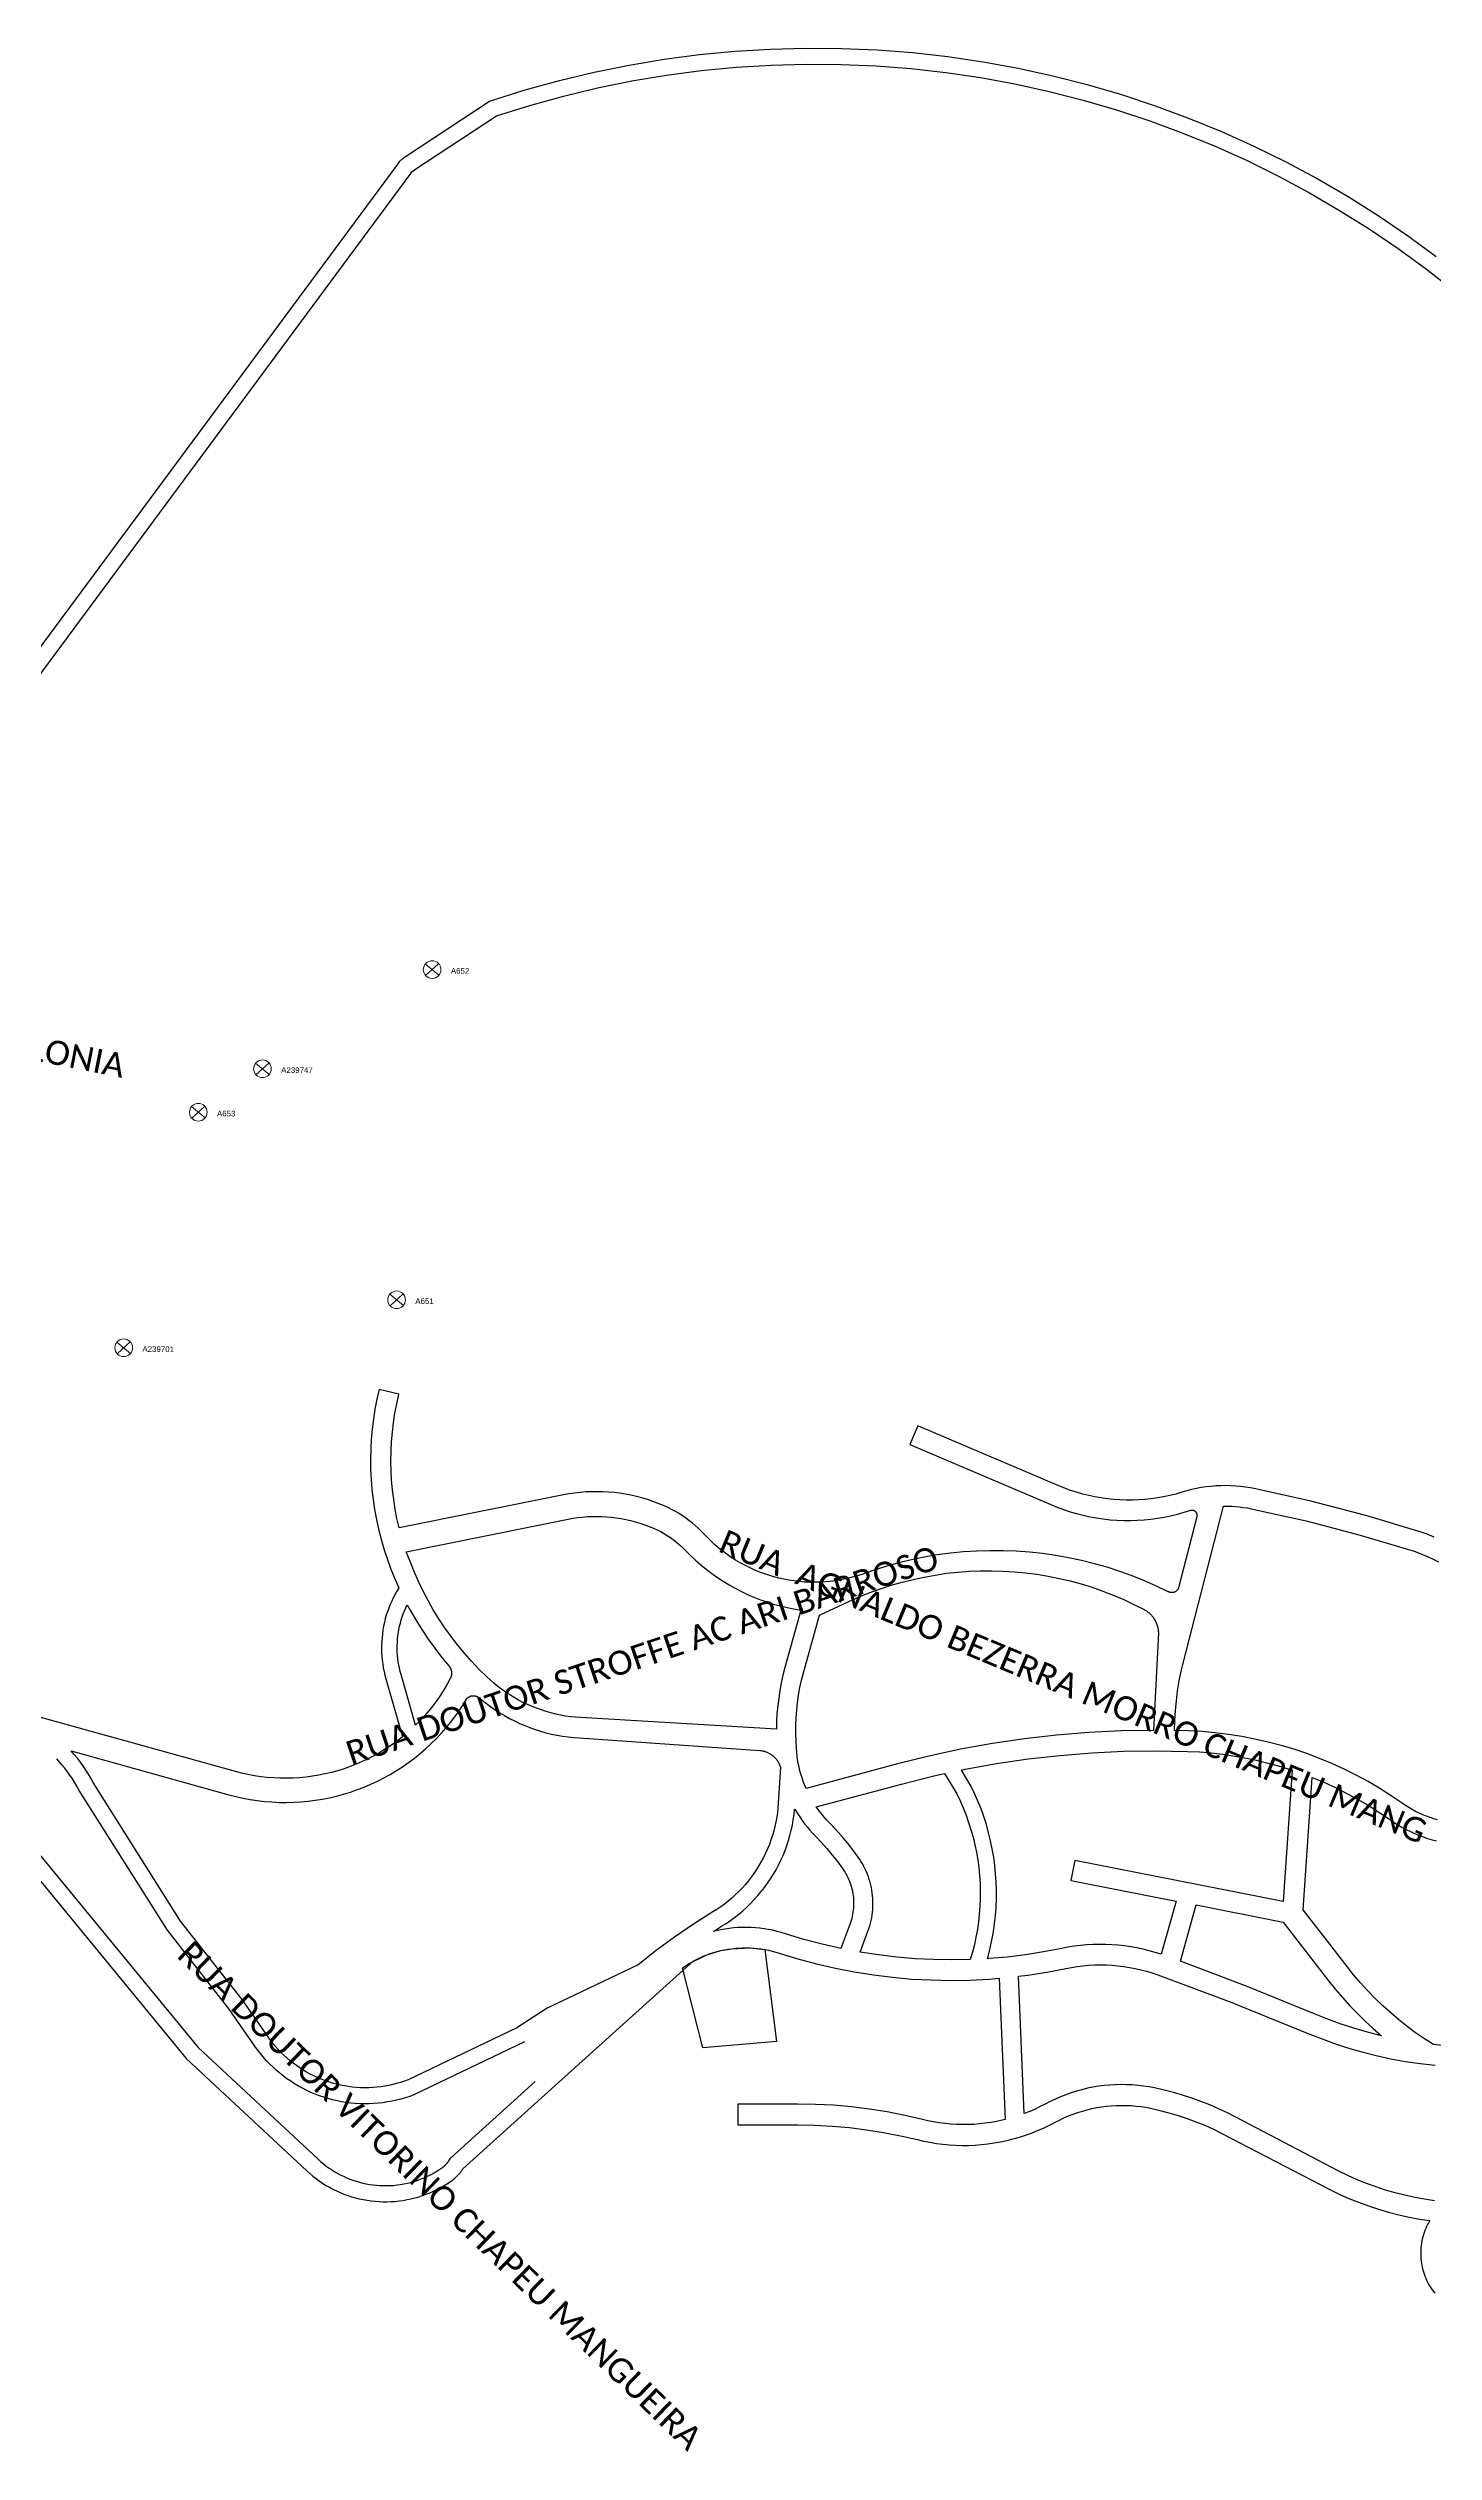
# Model space of a CAD drawing. Header units: millimetres. Extents: x 676447 to 689606, y 7455628 to 7463967.
# Drawn here: x 687744.1 to 687916.5, y 7459660 to 7459958.8 of the extents above; entities that cross this region are included whole.
import ezdxf

# ---------------------------------------------------------------- set-up
doc = ezdxf.new("R2010")
doc.units = ezdxf.units.MM
doc.header["$LTSCALE"] = 0.1
doc.header["$MEASUREMENT"] = 0
doc.linetypes.add('PHANTOM2', pattern=[1.25, 0.625, -0.125, 0.125, -0.125, 0.125, -0.125])
doc.layers.add('10.4-Postes', color=1, linetype='Continuous', lineweight=0)
for name, color, linetype in [('LEGENDAS_INFRAESTRUTURAS', 7, 'Continuous'), ('MUB_EDIFICACOES', 7, 'Continuous'), ('MUB_MEIOFIO', 7, 'Continuous'), ('MUB_QUADRAS', 7, 'Continuous'), ('MUB_SEGMENTO', 7, 'Continuous'), ('NOS_DE_INFRAESTRUTURA', 7, 'Continuous')]:
    doc.layers.add(name, color=color, linetype=linetype)
doc.styles.add('Legend', font='calibri.ttf')
doc.styles.get("Standard").update_dxf_attribs({"font": 'arial.ttf'})

# ---------------------------------------------------------------- blocks, each defined once
blk = doc.blocks.new('PTPT')
at = {"layer": '10.4-Postes', "color": 1, "linetype": 'PHANTOM2'}
for points in [[(-0.0000079, 0.0000104), (0.0000075, -0.000002)], [(0.000007, 0.0000109), (-0.0000074, -0.0000025)]]:
    blk.add_lwpolyline(points, dxfattribs=at)
at = {"layer": '10.4-Postes', "color": 1}
blk.add_circle((-0.0000002, 0.0000042), 0.00000987, dxfattribs=at)

msp = doc.modelspace()

# ---------------------------------------------------------------- linework, layer by layer
at = {"layer": 'MUB_EDIFICACOES', "linetype": 'Continuous'}
msp.add_lwpolyline([(687823.02, 7459720.21), (687823.83, 7459720.72), (687826.01, 7459721.81), (687827.77, 7459722.34), (687829.13, 7459722.58), (687831.42, 7459722.67), (687833.25, 7459722.47), (687834.68, 7459711.06), (687825.51, 7459710.25), (687823.02, 7459720.21)], dxfattribs=at)
at = {"layer": 'MUB_MEIOFIO', "linetype": 'Continuous'}
for points in [[(687738.87, 7459878.61), (687787.62, 7459944.47), (687787.86, 7459944.79), (687788.2, 7459945.11), (687788.42, 7459945.27), (687788.53, 7459945.37), (687798.98, 7459952.25), (687803.44, 7459953.64), (687807.7, 7459954.82), (687812.01, 7459955.85), (687816.35, 7459956.72), (687820.71, 7459957.45), (687825.1, 7459958.03), (687829.5, 7459958.45), (687833.92, 7459958.72), (687838.34, 7459958.84), (687842.77, 7459958.81), (687847.19, 7459958.62), (687851.6, 7459958.28), (687856, 7459957.79), (687860.38, 7459957.14), (687864.73, 7459956.35), (687869.05, 7459955.4), (687873.34, 7459954.31), (687877.59, 7459953.07), (687881.79, 7459951.68), (687885.94, 7459950.15), (687890.03, 7459948.47), (687894.07, 7459946.66), (687898.04, 7459944.7), (687901.94, 7459942.61), (687905.77, 7459940.39), (687909.51, 7459938.03), (687913.17, 7459935.55), (687916.75, 7459932.94)], [(687803.36, 7459710.98), (687789.66, 7459704.44), (687789.07, 7459704.22), (687788.52, 7459704.04), (687787.97, 7459703.88), (687787.42, 7459703.74), (687786.86, 7459703.62), (687786.3, 7459703.52), (687785.73, 7459703.43), (687785.16, 7459703.37), (687784.59, 7459703.32), (687784.02, 7459703.3), (687783.45, 7459703.29), (687782.88, 7459703.31), (687782.31, 7459703.34), (687781.74, 7459703.39), (687781.17, 7459703.46), (687780.61, 7459703.56), (687780.04, 7459703.67), (687779.49, 7459703.8), (687778.93, 7459703.94), (687778.39, 7459704.11), (687777.85, 7459704.3), (687777.31, 7459704.5), (687776.79, 7459704.72), (687776.27, 7459704.97), (687775.76, 7459705.22), (687775.25, 7459705.5), (687774.76, 7459705.79), (687774.28, 7459706.1), (687773.81, 7459706.42), (687773.35, 7459706.77), (687772.9, 7459707.12), (687772.47, 7459707.49), (687772.05, 7459707.88), (687771.64, 7459708.28), (687771.24, 7459708.69), (687770.86, 7459709.12), (687770.5, 7459709.56), (687770.15, 7459710.01), (687769.82, 7459710.46), (687766.62, 7459715.06), (687758.94, 7459724.86), (687747.96, 7459742.23), (687747.66, 7459742.8), (687747.4, 7459743.26), (687747.12, 7459743.71), (687746.82, 7459744.15), (687746.51, 7459744.58), (687746.19, 7459745), (687745.85, 7459745.41), (687745.17, 7459746.17)], [(687737.98, 7459740.38), (687762.75, 7459710.29), (687777.63, 7459696.44), (687777.96, 7459696.14), (687778.29, 7459695.86), (687778.63, 7459695.6), (687778.97, 7459695.35), (687779.33, 7459695.11), (687779.69, 7459694.88), (687780.06, 7459694.66), (687780.44, 7459694.46), (687780.83, 7459694.28), (687781.22, 7459694.1), (687781.62, 7459693.94), (687782.02, 7459693.79), (687782.43, 7459693.66), (687782.84, 7459693.54), (687783.25, 7459693.44), (687783.67, 7459693.35), (687784.09, 7459693.27), (687784.52, 7459693.21), (687784.95, 7459693.17), (687785.37, 7459693.14), (687785.8, 7459693.12), (687786.23, 7459693.12), (687786.66, 7459693.14), (687787.09, 7459693.16), (687787.51, 7459693.21), (687787.94, 7459693.27), (687788.36, 7459693.34), (687788.78, 7459693.43), (687789.19, 7459693.53), (687789.61, 7459693.65), (687790.02, 7459693.78), (687790.42, 7459693.93), (687790.82, 7459694.09), (687791.21, 7459694.26), (687791.59, 7459694.44), (687791.97, 7459694.64), (687792.35, 7459694.86), (687792.71, 7459695.08), (687793.07, 7459695.32), (687793.16, 7459695.39), (687793.25, 7459695.46), (687793.34, 7459695.53), (687793.42, 7459695.6), (687793.5, 7459695.68), (687793.58, 7459695.76), (687793.66, 7459695.84), (687793.74, 7459695.93), (687793.81, 7459696.02), (687793.88, 7459696.11), (687793.94, 7459696.2), (687794.16, 7459696.52), (687804.69, 7459706.05)]]:
    msp.add_lwpolyline(points, dxfattribs=at)
at = {"layer": 'MUB_QUADRAS', "linetype": 'Continuous'}
for points in [[(687739.69, 7459876.35), (687789.22, 7459943.27), (687789.35, 7459943.44), (687789.5, 7459943.58), (687789.67, 7459943.71), (687789.73, 7459943.76), (687799.85, 7459950.42), (687804, 7459951.72), (687808.2, 7459952.88), (687812.44, 7459953.89), (687816.71, 7459954.76), (687821.01, 7459955.47), (687825.32, 7459956.04), (687829.66, 7459956.46), (687834.01, 7459956.73), (687838.36, 7459956.84), (687842.72, 7459956.81), (687847.07, 7459956.62), (687851.41, 7459956.29), (687855.74, 7459955.8), (687860.05, 7459955.17), (687864.34, 7459954.39), (687868.59, 7459953.46), (687872.81, 7459952.38), (687876.99, 7459951.16), (687881.13, 7459949.79), (687885.21, 7459948.28), (687889.25, 7459946.63), (687893.22, 7459944.85), (687897.13, 7459942.92), (687900.96, 7459940.86), (687904.73, 7459938.67), (687908.42, 7459936.36), (687912.02, 7459933.91), (687915.54, 7459931.34), (687918.97, 7459928.66)], [(687916.47, 7459773.75), (687915.62, 7459774.09), (687914.76, 7459774.41), (687907.99, 7459776.43), (687901.15, 7459778.22), (687894.25, 7459779.76), (687893.64, 7459779.87), (687893.03, 7459779.97), (687892.42, 7459780.04), (687891.81, 7459780.09), (687891.19, 7459780.12), (687890.58, 7459780.14), (687889.96, 7459780.13), (687889.35, 7459780.1), (687888.73, 7459780.05), (687888.12, 7459779.98), (687887.51, 7459779.89), (687886.91, 7459779.78), (687886.31, 7459779.64), (687885.71, 7459779.49), (687885.12, 7459779.32), (687884.37, 7459779.1), (687883.61, 7459778.91), (687882.84, 7459778.75), (687882.07, 7459778.61), (687881.3, 7459778.5), (687880.52, 7459778.42), (687879.74, 7459778.37), (687878.96, 7459778.34), (687878.18, 7459778.34), (687877.39, 7459778.37), (687876.61, 7459778.42), (687875.84, 7459778.5), (687875.06, 7459778.61), (687874.29, 7459778.74), (687873.52, 7459778.91), (687872.77, 7459779.1), (687872.01, 7459779.31), (687871.27, 7459779.55), (687870.54, 7459779.82), (687869.81, 7459780.11), (687852.25, 7459787.57), (687851.26, 7459785.24), (687868.82, 7459777.78), (687869.6, 7459777.46), (687870.39, 7459777.16), (687871.2, 7459776.9), (687872.01, 7459776.66), (687872.83, 7459776.45), (687873.66, 7459776.27), (687874.49, 7459776.12), (687875.33, 7459776), (687876.17, 7459775.9), (687877.02, 7459775.84), (687877.87, 7459775.81), (687878.71, 7459775.8), (687879.56, 7459775.83), (687880.4, 7459775.89), (687881.25, 7459775.97), (687882.09, 7459776.08), (687882.92, 7459776.23), (687883.75, 7459776.4), (687884.57, 7459776.6), (687885.39, 7459776.83), (687886.2, 7459777.09), (687886.22, 7459777.1), (687886.24, 7459777.1), (687886.26, 7459777.1), (687886.28, 7459777.11), (687886.31, 7459777.11), (687886.33, 7459777.11), (687886.35, 7459777.11), (687886.37, 7459777.11), (687886.39, 7459777.11), (687886.42, 7459777.1), (687886.44, 7459777.1), (687886.46, 7459777.1), (687886.48, 7459777.09), (687886.5, 7459777.09), (687886.52, 7459777.08), (687886.55, 7459777.08), (687886.57, 7459777.07), (687886.59, 7459777.06), (687886.61, 7459777.05), (687886.63, 7459777.04), (687886.65, 7459777.03), (687886.67, 7459777.02), (687886.69, 7459777.01), (687886.7, 7459777), (687886.72, 7459776.98), (687886.74, 7459776.97), (687886.76, 7459776.95), (687886.77, 7459776.94), (687886.79, 7459776.92), (687886.81, 7459776.91), (687886.82, 7459776.89), (687886.83, 7459776.88), (687886.85, 7459776.86), (687886.86, 7459776.84), (687886.87, 7459776.82), (687886.89, 7459776.8), (687886.9, 7459776.78), (687886.91, 7459776.76), (687886.92, 7459776.74), (687886.93, 7459776.72), (687886.94, 7459776.7), (687886.94, 7459776.68), (687886.95, 7459776.66), (687886.96, 7459776.64), (687886.96, 7459776.62), (687886.97, 7459776.6), (687886.97, 7459776.58), (687886.97, 7459776.55), (687886.98, 7459776.53), (687886.98, 7459776.51), (687886.98, 7459776.49), (687886.98, 7459776.46), (687886.98, 7459776.44), (687886.98, 7459776.42), (687886.98, 7459776.4), (687886.97, 7459776.38), (687886.97, 7459776.35), (687886.97, 7459776.33), (687886.96, 7459776.31), (687886.95, 7459776.29), (687886.95, 7459776.27), (687884.68, 7459767.43), (687884.67, 7459767.4), (687884.66, 7459767.37), (687884.65, 7459767.34), (687884.63, 7459767.31), (687884.62, 7459767.29), (687884.6, 7459767.26), (687884.59, 7459767.23), (687884.57, 7459767.21), (687884.55, 7459767.18), (687884.53, 7459767.16), (687884.51, 7459767.14), (687884.49, 7459767.11), (687884.47, 7459767.09), (687884.45, 7459767.07), (687884.42, 7459767.05), (687884.4, 7459767.03), (687884.38, 7459767.01), (687884.35, 7459766.99), (687884.32, 7459766.98), (687884.3, 7459766.96), (687884.27, 7459766.95), (687884.24, 7459766.93), (687884.22, 7459766.92), (687884.19, 7459766.91), (687884.16, 7459766.89), (687884.13, 7459766.88), (687884.1, 7459766.87), (687884.07, 7459766.87), (687884.04, 7459766.86), (687884.01, 7459766.85), (687883.98, 7459766.85), (687883.95, 7459766.84), (687883.92, 7459766.84), (687883.89, 7459766.84), (687883.86, 7459766.84), (687883.83, 7459766.84), (687883.8, 7459766.84), (687883.77, 7459766.84), (687883.74, 7459766.84), (687883.71, 7459766.85), (687883.68, 7459766.85), (687883.65, 7459766.86), (687883.62, 7459766.87), (687883.59, 7459766.87), (687883.56, 7459766.88), (687883.53, 7459766.89), (687883.5, 7459766.91), (687883.47, 7459766.92), (687883.45, 7459766.93), (687883.42, 7459766.95), (687881.94, 7459767.66), (687880.44, 7459768.32), (687878.91, 7459768.93), (687877.37, 7459769.48), (687875.8, 7459769.99), (687874.22, 7459770.44), (687872.63, 7459770.83), (687871.02, 7459771.17), (687869.41, 7459771.46), (687867.78, 7459771.69), (687866.15, 7459771.86), (687864.51, 7459771.98), (687862.87, 7459772.04), (687861.23, 7459772.05), (687859.58, 7459772), (687857.95, 7459771.9), (687856.31, 7459771.73), (687854.68, 7459771.52), (687853.06, 7459771.24), (687851.46, 7459770.92), (687849.86, 7459770.53), (687848.28, 7459770.1), (687846.71, 7459769.61), (687845.16, 7459769.06), (687844.54, 7459768.87), (687843.92, 7459768.7), (687843.29, 7459768.55), (687842.66, 7459768.42), (687842.02, 7459768.32), (687841.38, 7459768.24), (687840.73, 7459768.18), (687840.09, 7459768.14), (687839.44, 7459768.13), (687838.8, 7459768.13), (687838.15, 7459768.16), (687837.51, 7459768.22), (687836.87, 7459768.29), (687836.23, 7459768.39), (687835.59, 7459768.51), (687834.96, 7459768.65), (687834.34, 7459768.81), (687833.72, 7459769), (687833.1, 7459769.2), (687832.5, 7459769.43), (687831.9, 7459769.68), (687831.32, 7459769.95), (687830.74, 7459770.24), (687830.17, 7459770.55), (687829.61, 7459770.88), (687829.07, 7459771.22), (687828.54, 7459771.59), (687828.02, 7459771.98), (687827.51, 7459772.38), (687827.02, 7459772.8), (687826.55, 7459773.24), (687826.09, 7459773.69), (687825.64, 7459774.16), (687825.3, 7459774.52), (687824.94, 7459774.86), (687824.57, 7459775.19), (687824.19, 7459775.51), (687823.8, 7459775.82), (687823.4, 7459776.11), (687822.99, 7459776.39), (687822.57, 7459776.66), (687822.14, 7459776.91), (687821.71, 7459777.14), (687821.26, 7459777.37), (687820.62, 7459777.66), (687819.97, 7459777.93), (687819.31, 7459778.18), (687818.64, 7459778.4), (687817.96, 7459778.61), (687817.28, 7459778.79), (687816.59, 7459778.94), (687815.9, 7459779.08), (687815.2, 7459779.19), (687814.5, 7459779.28), (687813.8, 7459779.34), (687813.09, 7459779.38), (687812.39, 7459779.39), (687811.68, 7459779.38), (687810.98, 7459779.35), (687810.27, 7459779.3), (687809.57, 7459779.22), (687808.87, 7459779.11), (687808.18, 7459778.99), (687787.77, 7459774.89), (687787.49, 7459776.06), (687787.26, 7459777.23), (687787.08, 7459778.42), (687786.93, 7459779.6), (687786.82, 7459780.8), (687786.76, 7459781.99), (687786.73, 7459783.19), (687786.75, 7459784.39), (687786.81, 7459785.58), (687786.92, 7459786.78), (687787.06, 7459787.96), (687787.24, 7459789.15), (687787.47, 7459790.32), (687787.74, 7459791.49), (687785.27, 7459792.1), (687784.99, 7459790.88), (687784.75, 7459789.65), (687784.56, 7459788.41), (687784.4, 7459787.16), (687784.29, 7459785.91), (687784.22, 7459784.66), (687784.2, 7459783.41), (687784.21, 7459782.15), (687784.27, 7459780.9), (687784.37, 7459779.65), (687784.52, 7459778.41), (687784.7, 7459777.17), (687784.93, 7459775.93), (687785.2, 7459774.71), (687785.51, 7459773.49), (687785.86, 7459772.29), (687786.25, 7459771.1), (687786.74, 7459769.77), (687787.27, 7459768.47), (687787.72, 7459767.44), (687787.48, 7459767.04), (687787.25, 7459766.63), (687787.03, 7459766.21), (687786.83, 7459765.79), (687786.64, 7459765.35), (687786.47, 7459764.91), (687786.31, 7459764.47), (687786.16, 7459764.02), (687786.03, 7459763.57), (687785.92, 7459763.11), (687785.82, 7459762.65), (687785.74, 7459762.19), (687785.68, 7459761.72), (687785.63, 7459761.25), (687785.59, 7459760.78), (687785.57, 7459760.31), (687785.57, 7459759.84), (687785.58, 7459759.37), (687785.61, 7459758.9), (687785.66, 7459758.43), (687785.72, 7459757.96), (687785.79, 7459757.5), (687785.88, 7459757.03), (687785.99, 7459756.57), (687786.11, 7459756.12), (687788.18, 7459748.93), (687787.98, 7459748.76), (687787.34, 7459748.27), (687786.68, 7459747.8), (687786, 7459747.36), (687785.31, 7459746.94), (687784.61, 7459746.55), (687783.89, 7459746.17), (687783.16, 7459745.83), (687782.42, 7459745.51), (687781.67, 7459745.21), (687780.91, 7459744.95), (687780.14, 7459744.7), (687779.36, 7459744.49), (687778.57, 7459744.3), (687777.78, 7459744.14), (687776.99, 7459744.01), (687776.19, 7459743.91), (687775.38, 7459743.83), (687774.58, 7459743.78), (687773.77, 7459743.76), (687772.96, 7459743.77), (687772.16, 7459743.81), (687771.35, 7459743.87), (687770.55, 7459743.96), (687769.75, 7459744.08), (687768.96, 7459744.23), (687768.17, 7459744.4), (687767.39, 7459744.61), (687740.65, 7459752.03)], [(687916.9, 7459738.58), (687916.43, 7459738.72), (687915.97, 7459738.87), (687915.51, 7459739.04), (687915.06, 7459739.23), (687914.62, 7459739.43), (687914.18, 7459739.64), (687913.75, 7459739.88), (687913.33, 7459740.12), (687912.92, 7459740.38), (687912.52, 7459740.66), (687911.13, 7459741.6), (687909.72, 7459742.5), (687908.27, 7459743.35), (687906.8, 7459744.15), (687905.3, 7459744.9), (687903.77, 7459745.6), (687902.22, 7459746.24), (687900.66, 7459746.83), (687899.07, 7459747.37), (687897.46, 7459747.85), (687895.84, 7459748.27), (687894.2, 7459748.64), (687892.56, 7459748.96), (687890.9, 7459749.22), (687889.24, 7459749.42), (687887.57, 7459749.56), (687885.89, 7459749.65), (687884.18, 7459749.69), (687884.22, 7459750.93), (687884.3, 7459752.17), (687884.42, 7459753.4), (687884.58, 7459754.63), (687884.78, 7459755.86), (687885.03, 7459757.07), (687885.21, 7459757.92), (687890.28, 7459777.59)], [(687890.28, 7459777.59), (687890.78, 7459777.59), (687891.27, 7459777.58), (687891.77, 7459777.55), (687892.26, 7459777.5), (687892.76, 7459777.44), (687893.25, 7459777.36), (687893.74, 7459777.27), (687900.55, 7459775.75), (687907.3, 7459773.99), (687913.99, 7459771.99), (687914.76, 7459771.69), (687915.52, 7459771.38), (687916.27, 7459771.03), (687917.01, 7459770.67)], [(687788.65, 7459771.93), (687808.78, 7459775.97), (687809.38, 7459776.08), (687809.97, 7459776.17), (687810.57, 7459776.24), (687811.17, 7459776.29), (687811.77, 7459776.31), (687812.37, 7459776.32), (687812.98, 7459776.31), (687813.58, 7459776.27), (687814.18, 7459776.22), (687814.77, 7459776.15), (687815.37, 7459776.05), (687815.96, 7459775.94), (687816.55, 7459775.8), (687817.13, 7459775.65), (687817.7, 7459775.48), (687818.28, 7459775.28), (687818.84, 7459775.07), (687819.39, 7459774.84), (687819.94, 7459774.59), (687820.29, 7459774.42), (687820.64, 7459774.23), (687820.97, 7459774.03), (687821.31, 7459773.82), (687821.63, 7459773.6), (687821.94, 7459773.37), (687822.25, 7459773.13), (687822.55, 7459772.88), (687822.84, 7459772.62), (687823.12, 7459772.34), (687823.39, 7459772.06), (687824, 7459771.45), (687824.63, 7459770.86), (687825.28, 7459770.29), (687825.95, 7459769.75), (687826.64, 7459769.23), (687827.34, 7459768.73), (687828.07, 7459768.26), (687828.8, 7459767.81), (687829.56, 7459767.39), (687830.32, 7459766.99), (687831.1, 7459766.62), (687831.89, 7459766.28), (687832.7, 7459765.96), (687833.51, 7459765.68), (687834.33, 7459765.42), (687835.17, 7459765.19), (687836, 7459764.99), (687836.85, 7459764.81), (687837.7, 7459764.67), (687835.73, 7459757.52), (687835.49, 7459756.58), (687835.28, 7459755.64), (687835.1, 7459754.69), (687834.96, 7459753.73), (687834.84, 7459752.77), (687834.75, 7459751.8), (687834.7, 7459750.84), (687834.68, 7459749.87), (687810.3, 7459751.3), (687809.68, 7459751.35), (687809.06, 7459751.42), (687808.45, 7459751.5), (687807.84, 7459751.61), (687807.23, 7459751.74), (687806.63, 7459751.89), (687806.04, 7459752.06), (687805.45, 7459752.25), (687804.86, 7459752.46), (687804.29, 7459752.69), (687803.72, 7459752.94), (687803.16, 7459753.2), (687802.61, 7459753.49), (687802.07, 7459753.79), (687801.54, 7459754.12), (687801.02, 7459754.46), (687800.51, 7459754.81), (687800.02, 7459755.19), (687799.54, 7459755.58), (687799.07, 7459755.98), (687798.61, 7459756.41), (687797.67, 7459757.34), (687796.76, 7459758.31), (687795.88, 7459759.31), (687795.03, 7459760.34), (687794.22, 7459761.39), (687793.45, 7459762.47), (687792.71, 7459763.58), (687792.01, 7459764.71), (687791.35, 7459765.87), (687790.73, 7459767.04), (687790.15, 7459768.24), (687789.61, 7459769.45), (687789.11, 7459770.69), (687788.65, 7459771.93)], [(687837.18, 7459747.46), (687837.12, 7459748.41), (687837.09, 7459749.36), (687837.09, 7459750.31), (687837.13, 7459751.26), (687837.2, 7459752.21), (687837.31, 7459753.15), (687837.44, 7459754.1), (687837.61, 7459755.03), (687837.82, 7459755.96), (687838.05, 7459756.88), (687840.02, 7459764.03), (687843.69, 7459765.74), (687844.98, 7459766.31), (687846.29, 7459766.84), (687847.62, 7459767.32), (687848.96, 7459767.75), (687850.31, 7459768.14), (687851.68, 7459768.49), (687853.06, 7459768.78), (687854.44, 7459769.03), (687855.84, 7459769.24), (687857.24, 7459769.39), (687858.65, 7459769.5), (687860.05, 7459769.55), (687861.46, 7459769.56), (687862.87, 7459769.52), (687864.28, 7459769.44), (687865.68, 7459769.3), (687867.08, 7459769.12), (687868.47, 7459768.89), (687869.85, 7459768.61), (687871.23, 7459768.29), (687872.59, 7459767.92), (687873.93, 7459767.5), (687875.26, 7459767.03), (687876.58, 7459766.53), (687877.87, 7459765.97), (687879.15, 7459765.38), (687880.41, 7459764.73), (687880.51, 7459764.68), (687880.61, 7459764.62), (687880.7, 7459764.56), (687880.8, 7459764.49), (687880.89, 7459764.42), (687880.98, 7459764.35), (687881.06, 7459764.28), (687881.15, 7459764.2), (687881.23, 7459764.12), (687881.31, 7459764.03), (687881.38, 7459763.95), (687881.46, 7459763.86), (687881.53, 7459763.77), (687881.59, 7459763.67), (687881.66, 7459763.58), (687881.72, 7459763.48), (687881.77, 7459763.38), (687881.83, 7459763.28), (687881.88, 7459763.18), (687881.92, 7459763.07), (687881.97, 7459762.97), (687882.01, 7459762.86), (687882.04, 7459762.75), (687882.07, 7459762.64), (687882.1, 7459762.53), (687882.12, 7459762.41), (687882.14, 7459762.3), (687882.16, 7459762.19), (687882.17, 7459762.07), (687882.18, 7459761.96), (687882.18, 7459761.84), (687881.58, 7459749.72), (687877.56, 7459749.65), (687873.54, 7459749.45), (687869.53, 7459749.12), (687865.53, 7459748.66), (687861.55, 7459748.08), (687857.58, 7459747.36), (687853.65, 7459746.51), (687849.74, 7459745.54), (687838.37, 7459742.51), (687838.19, 7459742.94), (687838.02, 7459743.37), (687837.87, 7459743.81), (687837.73, 7459744.26), (687837.61, 7459744.7), (687837.5, 7459745.16), (687837.4, 7459745.61), (687837.32, 7459746.07), (687837.26, 7459746.53), (687837.21, 7459746.99), (687837.18, 7459747.46)], [(687789.8, 7459750.36), (687787.99, 7459756.66), (687787.88, 7459757.05), (687787.79, 7459757.44), (687787.71, 7459757.84), (687787.64, 7459758.24), (687787.59, 7459758.64), (687787.55, 7459759.04), (687787.53, 7459759.45), (687787.52, 7459759.85), (687787.52, 7459760.26), (687787.54, 7459760.66), (687787.57, 7459761.06), (687787.61, 7459761.47), (687787.67, 7459761.87), (687787.74, 7459762.27), (687787.82, 7459762.66), (687787.92, 7459763.06), (687788.02, 7459763.45), (687788.15, 7459763.83), (687788.28, 7459764.21), (687788.43, 7459764.59), (687788.59, 7459764.96), (687788.77, 7459765.33), (687789.12, 7459764.66), (687789.82, 7459763.44), (687790.57, 7459762.24), (687791.35, 7459761.07), (687792.18, 7459759.93), (687793.04, 7459758.81), (687793.94, 7459757.73), (687793.98, 7459757.69), (687794.01, 7459757.65), (687794.03, 7459757.6), (687794.06, 7459757.56), (687794.09, 7459757.52), (687794.11, 7459757.47), (687794.13, 7459757.43), (687794.15, 7459757.38), (687794.17, 7459757.34), (687794.19, 7459757.29), (687794.21, 7459757.24), (687794.22, 7459757.19), (687794.23, 7459757.14), (687794.25, 7459757.09), (687794.25, 7459757.04), (687794.26, 7459756.99), (687794.27, 7459756.94), (687794.27, 7459756.89), (687794.27, 7459756.84), (687794.27, 7459756.79), (687794.27, 7459756.74), (687794.27, 7459756.69), (687794.27, 7459756.64), (687794.26, 7459756.59), (687794.25, 7459756.54), (687794.24, 7459756.49), (687794.23, 7459756.44), (687794.22, 7459756.4), (687794.2, 7459756.35), (687794.18, 7459756.3), (687794.17, 7459756.25), (687794.15, 7459756.21), (687794.12, 7459756.16), (687793.74, 7459755.45), (687793.32, 7459754.76), (687792.89, 7459754.08), (687792.43, 7459753.42), (687791.94, 7459752.77), (687791.44, 7459752.14), (687790.91, 7459751.53), (687790.36, 7459750.93), (687789.8, 7459750.36)], [(687835.17, 7459745.16), (687834.91, 7459740.68), (687834.87, 7459740.09), (687834.8, 7459739.51), (687834.72, 7459738.93), (687834.61, 7459738.35), (687834.49, 7459737.78), (687834.35, 7459737.21), (687834.18, 7459736.65), (687834, 7459736.09), (687833.8, 7459735.54), (687833.58, 7459734.99), (687833.34, 7459734.46), (687833.08, 7459733.93), (687832.8, 7459733.41), (687832.51, 7459732.91), (687832.2, 7459732.41), (687831.87, 7459731.92), (687831.53, 7459731.45), (687831.17, 7459730.98), (687830.79, 7459730.53), (687830.4, 7459730.1), (687829.99, 7459729.68), (687829.57, 7459729.27), (687829.13, 7459728.87), (687828.69, 7459728.49), (687828.22, 7459728.13), (687827.75, 7459727.79), (687827.26, 7459727.46), (687826.77, 7459727.14), (687824.36, 7459725.63), (687822.02, 7459724.03), (687819.72, 7459722.35), (687817.49, 7459720.59), (687806.16, 7459715.17), (687802.38, 7459712.73), (687788.88, 7459706.28), (687788.41, 7459706.11), (687787.93, 7459705.95), (687787.45, 7459705.81), (687786.96, 7459705.69), (687786.47, 7459705.58), (687785.97, 7459705.49), (687785.47, 7459705.42), (687784.97, 7459705.36), (687784.47, 7459705.32), (687783.97, 7459705.3), (687783.46, 7459705.29), (687782.96, 7459705.3), (687782.46, 7459705.33), (687781.96, 7459705.38), (687781.46, 7459705.44), (687780.96, 7459705.52), (687780.46, 7459705.62), (687779.97, 7459705.74), (687779.49, 7459705.87), (687779.01, 7459706.01), (687778.53, 7459706.18), (687778.06, 7459706.36), (687777.6, 7459706.55), (687777.14, 7459706.77), (687776.69, 7459706.99), (687776.25, 7459707.24), (687775.81, 7459707.49), (687775.39, 7459707.76), (687774.98, 7459708.05), (687774.57, 7459708.35), (687774.18, 7459708.66), (687773.79, 7459708.99), (687773.42, 7459709.33), (687773.06, 7459709.68), (687772.72, 7459710.05), (687772.38, 7459710.42), (687772.06, 7459710.81), (687771.75, 7459711.21), (687771.45, 7459711.62), (687768.23, 7459716.25), (687760.58, 7459726.02), (687749.7, 7459743.24), (687749.41, 7459743.77), (687749.12, 7459744.29), (687748.8, 7459744.79), (687748.46, 7459745.29), (687748.11, 7459745.78), (687747.74, 7459746.25), (687747.36, 7459746.72), (687746.96, 7459747.16), (687766.58, 7459741.72), (687767.46, 7459741.49), (687768.34, 7459741.29), (687769.23, 7459741.13), (687770.12, 7459740.99), (687771.02, 7459740.89), (687771.92, 7459740.82), (687772.82, 7459740.77), (687773.72, 7459740.76), (687774.63, 7459740.78), (687775.53, 7459740.83), (687776.43, 7459740.92), (687777.32, 7459741.03), (687778.21, 7459741.17), (687779.1, 7459741.35), (687779.98, 7459741.55), (687780.85, 7459741.79), (687781.72, 7459742.05), (687782.57, 7459742.35), (687783.41, 7459742.67), (687784.24, 7459743.02), (687785.06, 7459743.41), (687785.87, 7459743.81), (687786.66, 7459744.25), (687787.43, 7459744.71), (687788.19, 7459745.2), (687788.93, 7459745.72), (687789.66, 7459746.26), (687790.36, 7459746.83), (687791.05, 7459747.41), (687791.71, 7459748.03), (687792.35, 7459748.66), (687792.97, 7459749.32), (687793.57, 7459750), (687794.14, 7459750.69), (687794.69, 7459751.41), (687795.21, 7459752.15), (687795.71, 7459752.9), (687796.18, 7459753.67), (687796.21, 7459753.7), (687796.23, 7459753.72), (687796.26, 7459753.75), (687796.29, 7459753.77), (687796.32, 7459753.8), (687796.35, 7459753.82), (687796.38, 7459753.84), (687796.41, 7459753.86), (687796.44, 7459753.88), (687796.47, 7459753.9), (687796.51, 7459753.92), (687796.54, 7459753.93), (687796.57, 7459753.95), (687796.61, 7459753.96), (687796.64, 7459753.97), (687796.68, 7459753.99), (687796.71, 7459754), (687796.75, 7459754), (687796.79, 7459754.01), (687796.82, 7459754.02), (687796.86, 7459754.02), (687796.9, 7459754.03), (687796.93, 7459754.03), (687796.97, 7459754.03), (687797.01, 7459754.03), (687797.04, 7459754.03), (687797.08, 7459754.03), (687797.12, 7459754.02), (687797.15, 7459754.02), (687797.19, 7459754.01), (687797.23, 7459754), (687797.26, 7459753.99), (687797.3, 7459753.98), (687797.33, 7459753.97), (687797.37, 7459753.96), (687797.4, 7459753.94), (687797.44, 7459753.93), (687797.47, 7459753.91), (687797.5, 7459753.9), (687797.54, 7459753.88), (687797.57, 7459753.86), (687797.6, 7459753.84), (687797.63, 7459753.81), (687799.12, 7459752.69), (687799.69, 7459752.29), (687800.28, 7459751.91), (687800.88, 7459751.55), (687801.49, 7459751.21), (687802.11, 7459750.89), (687802.74, 7459750.59), (687803.38, 7459750.32), (687804.03, 7459750.06), (687804.69, 7459749.83), (687805.35, 7459749.62), (687806.02, 7459749.43), (687806.7, 7459749.26), (687807.38, 7459749.12), (687808.07, 7459748.99), (687808.76, 7459748.9), (687809.45, 7459748.82), (687810.15, 7459748.77), (687832.6, 7459747.22), (687832.7, 7459747.21), (687832.79, 7459747.2), (687832.89, 7459747.18), (687832.99, 7459747.17), (687833.09, 7459747.14), (687833.19, 7459747.12), (687833.28, 7459747.09), (687833.38, 7459747.06), (687833.47, 7459747.02), (687833.56, 7459746.98), (687833.65, 7459746.94), (687833.74, 7459746.89), (687833.83, 7459746.85), (687833.92, 7459746.79), (687834, 7459746.74), (687834.08, 7459746.68), (687834.16, 7459746.62), (687834.24, 7459746.56), (687834.32, 7459746.5), (687834.39, 7459746.43), (687834.46, 7459746.36), (687834.53, 7459746.29), (687834.6, 7459746.21), (687834.66, 7459746.13), (687834.72, 7459746.05), (687834.78, 7459745.97), (687834.83, 7459745.89), (687834.89, 7459745.8), (687834.94, 7459745.72), (687834.98, 7459745.63), (687835.03, 7459745.54), (687835.07, 7459745.45), (687835.1, 7459745.35), (687835.14, 7459745.26), (687835.17, 7459745.16)], [(687860.93, 7459721.33), (687861.01, 7459721.62), (687861.27, 7459722.63), (687861.48, 7459723.64), (687861.67, 7459724.66), (687861.81, 7459725.69), (687861.93, 7459726.72), (687862, 7459727.76), (687862.04, 7459728.79), (687862.04, 7459729.83), (687862.01, 7459730.87), (687861.94, 7459731.9), (687861.84, 7459732.93), (687861.7, 7459733.96), (687861.53, 7459734.98), (687861.32, 7459736), (687861.07, 7459737), (687860.79, 7459738), (687860.47, 7459738.99), (687860.13, 7459739.97), (687859.74, 7459740.93), (687859.33, 7459741.88), (687858.88, 7459742.82), (687857.69, 7459744.79), (687858.14, 7459744.88), (687862.05, 7459745.59), (687865.98, 7459746.16), (687869.93, 7459746.61), (687873.89, 7459746.93), (687877.86, 7459747.12), (687881.83, 7459747.18), (687885.8, 7459747.11), (687887.28, 7459747.03), (687888.75, 7459746.91), (687890.22, 7459746.75), (687891.68, 7459746.53), (687893.13, 7459746.27), (687894.57, 7459745.97), (687896.01, 7459745.61), (687897.43, 7459745.21), (687898.84, 7459744.77), (687898.84, 7459744.77), (687897.72, 7459728.46), (687871.8, 7459733.56), (687871.31, 7459731.07), (687884.39, 7459728.5), (687882.54, 7459721.88), (687881.79, 7459722.11), (687881.04, 7459722.33), (687880.28, 7459722.51), (687879.51, 7459722.68), (687878.74, 7459722.81), (687877.96, 7459722.92), (687877.18, 7459723.01), (687876.4, 7459723.07), (687875.61, 7459723.1), (687874.83, 7459723.11), (687874.04, 7459723.09), (687873.26, 7459723.05), (687872.48, 7459722.97), (687871.7, 7459722.88), (687870.93, 7459722.75), (687870.16, 7459722.61), (687867.9, 7459722.17), (687865.64, 7459721.82), (687863.37, 7459721.54), (687861.08, 7459721.34), (687860.93, 7459721.33), (687860.93, 7459721.33)], [(687858.79, 7459721.22), (687856.5, 7459721.18), (687854.21, 7459721.22), (687851.92, 7459721.33), (687849.64, 7459721.52), (687847.36, 7459721.8), (687845.1, 7459722.15), (687846.07, 7459724.76), (687846.18, 7459725.08), (687846.29, 7459725.41), (687846.38, 7459725.75), (687846.46, 7459726.08), (687846.53, 7459726.42), (687846.58, 7459726.76), (687846.63, 7459727.1), (687846.66, 7459727.44), (687846.68, 7459727.79), (687846.69, 7459728.13), (687846.69, 7459728.48), (687846.67, 7459728.82), (687846.64, 7459729.16), (687846.6, 7459729.51), (687846.55, 7459729.85), (687846.49, 7459730.19), (687846.42, 7459730.52), (687846.33, 7459730.86), (687846.23, 7459731.19), (687846.12, 7459731.51), (687846, 7459731.84), (687845.87, 7459732.15), (687845.73, 7459732.47), (687845.57, 7459732.78), (687845.41, 7459733.08), (687845.24, 7459733.38), (687845.05, 7459733.67), (687844.86, 7459733.95), (687844.19, 7459734.85), (687843.5, 7459735.74), (687842.78, 7459736.6), (687842.03, 7459737.43), (687841.26, 7459738.25), (687840.96, 7459738.55), (687840.68, 7459738.87), (687840.4, 7459739.2), (687840.14, 7459739.53), (687839.88, 7459739.87), (687839.63, 7459740.22), (687850.4, 7459743.09), (687854.25, 7459744.05), (687855.6, 7459744.34), (687857.11, 7459741.84), (687857.52, 7459740.97), (687857.9, 7459740.09), (687858.26, 7459739.19), (687858.58, 7459738.28), (687858.87, 7459737.37), (687859.13, 7459736.44), (687859.35, 7459735.5), (687859.55, 7459734.56), (687859.71, 7459733.61), (687859.84, 7459732.65), (687859.93, 7459731.69), (687860, 7459730.73), (687860.02, 7459729.77), (687860.02, 7459728.81), (687859.98, 7459727.84), (687859.91, 7459726.88), (687859.81, 7459725.92), (687859.67, 7459724.97), (687859.5, 7459724.02), (687859.3, 7459723.08), (687859.06, 7459722.15), (687858.79, 7459721.22)], [(687917.46, 7459710.55), (687916.38, 7459710.66), (687915.27, 7459711.38), (687914.18, 7459712.13), (687913.12, 7459712.92), (687912.09, 7459713.74), (687911.08, 7459714.59), (687910.1, 7459715.48), (687909.15, 7459716.4), (687908.22, 7459717.34), (687907.33, 7459718.32), (687906.47, 7459719.33), (687905.65, 7459720.36), (687900.19, 7459727.4), (687901.32, 7459743.87), (687902.78, 7459743.26), (687904.22, 7459742.6), (687905.64, 7459741.89), (687907.04, 7459741.13), (687908.4, 7459740.33), (687909.74, 7459739.48), (687911.05, 7459738.59), (687911.52, 7459738.26), (687912.01, 7459737.96), (687912.51, 7459737.66), (687913.01, 7459737.39), (687913.53, 7459737.14), (687914.05, 7459736.9), (687914.58, 7459736.68), (687915.12, 7459736.48), (687915.67, 7459736.29), (687916.22, 7459736.13), (687916.77, 7459735.99)], [(687736.32, 7459739.25), (687761.29, 7459708.91), (687776.28, 7459694.96), (687776.65, 7459694.63), (687777.03, 7459694.31), (687777.42, 7459694), (687777.83, 7459693.71), (687778.24, 7459693.43), (687778.66, 7459693.16), (687779.09, 7459692.92), (687779.53, 7459692.68), (687779.98, 7459692.46), (687780.44, 7459692.26), (687780.9, 7459692.07), (687781.37, 7459691.9), (687781.84, 7459691.75), (687782.32, 7459691.61), (687782.8, 7459691.49), (687783.29, 7459691.39), (687783.78, 7459691.3), (687784.27, 7459691.23), (687784.77, 7459691.18), (687785.26, 7459691.14), (687785.76, 7459691.12), (687786.26, 7459691.12), (687786.76, 7459691.14), (687787.26, 7459691.17), (687787.75, 7459691.22), (687788.25, 7459691.29), (687788.74, 7459691.38), (687789.22, 7459691.48), (687789.71, 7459691.6), (687790.19, 7459691.73), (687790.66, 7459691.89), (687791.13, 7459692.06), (687791.59, 7459692.24), (687792.05, 7459692.44), (687792.5, 7459692.66), (687792.94, 7459692.89), (687793.37, 7459693.14), (687793.79, 7459693.4), (687794.21, 7459693.68), (687794.35, 7459693.78), (687794.49, 7459693.89), (687794.63, 7459694.01), (687794.76, 7459694.12), (687794.89, 7459694.24), (687795.02, 7459694.37), (687795.14, 7459694.5), (687795.26, 7459694.63), (687795.37, 7459694.77), (687795.48, 7459694.91), (687795.59, 7459695.06), (687795.68, 7459695.2), (687807.56, 7459705.95), (687824.33, 7459721.04), (687824.74, 7459721.25), (687825.16, 7459721.45), (687825.58, 7459721.64), (687826.01, 7459721.81), (687826.44, 7459721.96), (687826.88, 7459722.1), (687827.32, 7459722.23), (687827.77, 7459722.34), (687828.22, 7459722.43), (687828.67, 7459722.51), (687829.13, 7459722.58), (687829.58, 7459722.63), (687830.04, 7459722.66), (687830.5, 7459722.68), (687830.96, 7459722.68), (687831.42, 7459722.67), (687831.88, 7459722.64), (687832.34, 7459722.6), (687832.8, 7459722.54), (687833.25, 7459722.47), (687833.7, 7459722.38), (687834.15, 7459722.27), (687834.59, 7459722.15), (687835.03, 7459722.02), (687837.34, 7459721.32), (687839.66, 7459720.7), (687842.01, 7459720.16), (687844.37, 7459719.7), (687846.74, 7459719.32), (687849.13, 7459719.03), (687851.53, 7459718.81), (687853.93, 7459718.69), (687856.34, 7459718.64), (687858.75, 7459718.68), (687861.15, 7459718.8), (687862.38, 7459718.91), (687863.14, 7459701.34), (687862.59, 7459701.21), (687862.07, 7459701.1), (687861.37, 7459700.97), (687860.66, 7459700.87), (687859.94, 7459700.8), (687859.23, 7459700.74), (687858.51, 7459700.71), (687857.8, 7459700.71), (687857.08, 7459700.73), (687856.37, 7459700.77), (687855.65, 7459700.84), (687854.94, 7459700.93), (687854.23, 7459701.04), (687853.53, 7459701.18), (687852.83, 7459701.35), (687850.65, 7459701.85), (687848.45, 7459702.28), (687846.24, 7459702.64), (687844.02, 7459702.91), (687841.79, 7459703.11), (687839.55, 7459703.22), (687837.31, 7459703.26), (687829.9, 7459703.26), (687829.9, 7459700.68), (687837.31, 7459700.68), (687839.46, 7459700.65), (687841.61, 7459700.53), (687843.75, 7459700.35), (687845.88, 7459700.08), (687848, 7459699.74), (687850.11, 7459699.33), (687852.21, 7459698.84), (687852.99, 7459698.66), (687853.78, 7459698.51), (687854.57, 7459698.38), (687855.37, 7459698.27), (687856.17, 7459698.2), (687856.97, 7459698.15), (687857.77, 7459698.13), (687858.57, 7459698.13), (687859.38, 7459698.17), (687860.18, 7459698.23), (687860.98, 7459698.31), (687861.77, 7459698.43), (687862.56, 7459698.57), (687863.35, 7459698.73), (687864.13, 7459698.93), (687864.9, 7459699.15), (687865.67, 7459699.39), (687866.42, 7459699.66), (687867.17, 7459699.96), (687867.91, 7459700.28), (687868.63, 7459700.63), (687869.34, 7459701), (687869.89, 7459701.28), (687870.44, 7459701.54), (687871, 7459701.78), (687871.57, 7459702.01), (687872.15, 7459702.21), (687872.73, 7459702.39), (687873.32, 7459702.55), (687873.92, 7459702.7), (687874.52, 7459702.82), (687875.12, 7459702.92), (687875.73, 7459703), (687876.33, 7459703.05), (687876.94, 7459703.09), (687877.56, 7459703.1), (687878.17, 7459703.1), (687878.78, 7459703.07), (687879.39, 7459703.02), (687880, 7459702.95), (687880.6, 7459702.86), (687881.2, 7459702.74), (687882.35, 7459702.48), (687883.5, 7459702.19), (687884.63, 7459701.85), (687885.75, 7459701.48), (687886.86, 7459701.07), (687887.95, 7459700.62), (687889.03, 7459700.14), (687890.09, 7459699.61), (687903.49, 7459692.64), (687904.67, 7459692.07), (687905.87, 7459691.54), (687907.08, 7459691.05), (687908.31, 7459690.6), (687909.56, 7459690.19), (687910.81, 7459689.82), (687912.08, 7459689.5), (687913.36, 7459689.21), (687914.64, 7459688.97), (687915.94, 7459688.77), (687915.8, 7459688.53), (687915.67, 7459688.29), (687915.55, 7459688.04), (687915.44, 7459687.79), (687915.33, 7459687.54), (687915.24, 7459687.28), (687915.15, 7459687.02), (687915.08, 7459686.75), (687915.01, 7459686.49), (687914.95, 7459686.22), (687914.9, 7459685.95), (687914.87, 7459685.67), (687914.84, 7459685.4), (687914.82, 7459685.13), (687914.81, 7459684.85), (687914.81, 7459684.58), (687914.82, 7459684.3), (687914.83, 7459684.03), (687914.86, 7459683.75), (687914.9, 7459683.48), (687914.95, 7459683.21), (687915, 7459682.94), (687915.07, 7459682.67), (687915.15, 7459682.41), (687915.23, 7459682.15), (687915.32, 7459681.89), (687915.43, 7459681.63), (687915.54, 7459681.38), (687915.66, 7459681.13), (687915.79, 7459680.89), (687915.92, 7459680.65), (687916.07, 7459680.42), (687916.22, 7459680.19), (687916.38, 7459679.97), (687916.55, 7459679.75)], [(687826.84, 7459724.72), (687827.85, 7459725.36), (687828.41, 7459725.71), (687828.95, 7459726.08), (687829.48, 7459726.47), (687830, 7459726.88), (687830.51, 7459727.3), (687831, 7459727.74), (687831.47, 7459728.2), (687831.93, 7459728.68), (687832.37, 7459729.17), (687832.79, 7459729.67), (687833.19, 7459730.19), (687833.58, 7459730.72), (687833.95, 7459731.27), (687834.3, 7459731.83), (687834.63, 7459732.4), (687834.94, 7459732.98), (687835.23, 7459733.57), (687835.5, 7459734.17), (687835.75, 7459734.79), (687835.97, 7459735.4), (687836.18, 7459736.03), (687836.36, 7459736.66), (687836.52, 7459737.3), (687836.66, 7459737.95), (687836.78, 7459738.59), (687836.87, 7459739.25), (687836.94, 7459739.9), (687836.95, 7459739.98), (687837.03, 7459739.83), (687837.3, 7459739.39), (687837.58, 7459738.95), (687837.87, 7459738.53), (687838.18, 7459738.11), (687838.5, 7459737.71), (687838.83, 7459737.31), (687839.18, 7459736.93), (687839.54, 7459736.56), (687840.26, 7459735.8), (687840.96, 7459735.02), (687841.63, 7459734.22), (687842.28, 7459733.4), (687842.9, 7459732.56), (687843.04, 7459732.34), (687843.18, 7459732.12), (687843.31, 7459731.9), (687843.44, 7459731.67), (687843.56, 7459731.43), (687843.66, 7459731.2), (687843.76, 7459730.96), (687843.85, 7459730.71), (687843.94, 7459730.46), (687844.01, 7459730.21), (687844.08, 7459729.96), (687844.13, 7459729.71), (687844.18, 7459729.45), (687844.22, 7459729.19), (687844.25, 7459728.93), (687844.27, 7459728.67), (687844.28, 7459728.41), (687844.28, 7459728.15), (687844.28, 7459727.89), (687844.26, 7459727.63), (687844.24, 7459727.37), (687844.2, 7459727.11), (687844.16, 7459726.85), (687844.11, 7459726.6), (687844.05, 7459726.34), (687843.98, 7459726.09), (687843.9, 7459725.84), (687843.81, 7459725.6), (687842.7, 7459722.6), (687840.38, 7459723.13), (687838.09, 7459723.74), (687835.82, 7459724.43), (687835.29, 7459724.59), (687834.77, 7459724.73), (687834.24, 7459724.86), (687833.7, 7459724.96), (687833.16, 7459725.05), (687832.62, 7459725.12), (687832.08, 7459725.17), (687831.53, 7459725.21), (687830.99, 7459725.22), (687830.44, 7459725.22), (687829.9, 7459725.2), (687829.35, 7459725.15), (687828.81, 7459725.1), (687828.27, 7459725.02), (687827.73, 7459724.92), (687827.2, 7459724.81), (687826.84, 7459724.72), (687826.84, 7459724.72)], [(687909.93, 7459711.76), (687909.93, 7459711.76), (687908.21, 7459712.19), (687906.49, 7459712.69), (687904.8, 7459713.24), (687903.13, 7459713.85), (687901.47, 7459714.52), (687893.24, 7459717.87), (687884.94, 7459721.02), (687886.89, 7459728.01), (687897.7, 7459725.88), (687903.36, 7459718.58), (687904.2, 7459717.52), (687905.08, 7459716.49), (687905.99, 7459715.48), (687906.94, 7459714.51), (687907.91, 7459713.56), (687908.91, 7459712.64), (687909.93, 7459711.76)], [(687864.77, 7459719.16), (687865.94, 7459719.3), (687868.31, 7459719.67), (687870.68, 7459720.12), (687871.39, 7459720.26), (687872.1, 7459720.37), (687872.82, 7459720.46), (687873.55, 7459720.52), (687874.27, 7459720.56), (687874.99, 7459720.57), (687875.72, 7459720.56), (687876.44, 7459720.52), (687877.16, 7459720.46), (687877.88, 7459720.37), (687878.6, 7459720.26), (687879.31, 7459720.13), (687880.02, 7459719.97), (687880.72, 7459719.78), (687881.41, 7459719.57), (687882.1, 7459719.34), (687891.34, 7459715.89), (687900.48, 7459712.18), (687902.21, 7459711.49), (687903.95, 7459710.85), (687905.71, 7459710.27), (687907.49, 7459709.76), (687909.29, 7459709.3), (687911.1, 7459708.9), (687912.93, 7459708.57), (687914.76, 7459708.3), (687916.61, 7459708.08)], [(687916.54, 7459691.25), (687915.3, 7459691.43), (687914.07, 7459691.66), (687912.85, 7459691.92), (687911.64, 7459692.23), (687910.43, 7459692.58), (687909.25, 7459692.96), (687908.07, 7459693.39), (687906.91, 7459693.86), (687905.76, 7459694.37), (687904.64, 7459694.91), (687891.82, 7459701.62), (687890.76, 7459702.17), (687889.68, 7459702.68), (687888.58, 7459703.16), (687887.46, 7459703.6), (687886.34, 7459704.01), (687885.2, 7459704.38), (687884.05, 7459704.71), (687882.89, 7459705.01), (687881.72, 7459705.27), (687881.03, 7459705.4), (687880.34, 7459705.5), (687879.64, 7459705.59), (687878.94, 7459705.64), (687878.24, 7459705.67), (687877.54, 7459705.68), (687876.84, 7459705.67), (687876.14, 7459705.62), (687875.44, 7459705.56), (687874.74, 7459705.47), (687874.05, 7459705.35), (687873.36, 7459705.22), (687872.68, 7459705.05), (687872, 7459704.87), (687871.33, 7459704.66), (687870.67, 7459704.42), (687870.02, 7459704.17), (687869.37, 7459703.89), (687868.74, 7459703.59), (687868.12, 7459703.27), (687867.48, 7459702.94), (687866.84, 7459702.63), (687866.18, 7459702.34), (687865.51, 7459702.08), (687864.77, 7459719.16)]]:
    msp.add_lwpolyline(points, dxfattribs=at)

# ---------------------------------------------------------------- block references
at = {"layer": 'NOS_DE_INFRAESTRUTURA', "color": 1}
for p, xscale, yscale, zscale, rotation in [((687791.88, 7459843.82), 111319.4907932735, 111319.4907932735, 111319.4907932735, 359.2853084896591), ((687770.78, 7459831.49), 111319.4907932736, 111319.4907932736, 111319.4907932736, 359.2853848731353), ((687762.8, 7459826.09), 111319.4907932736, 111319.4907932736, 111319.4907932736, 359.2854135082396), ((687787.46, 7459802.77), 111319.4907932736, 111319.4907932736, 111319.4907932736, 359.2853124468172), ((687753.52, 7459796.81), 111319.4907932735, 111319.4907932735, 111319.4907932735, 359.2854396435427)]:
    msp.add_blockref('PTPT', p, dxfattribs=dict(at, xscale=xscale, yscale=yscale, zscale=zscale, rotation=rotation))

# ---------------------------------------------------------------- texts
at = {"layer": 'LEGENDAS_INFRAESTRUTURAS', "color": 1}
for s, rotation, p in [('A652', 359.2853, (687794.19, 7459843.79)), ('A239747', 359.2854, (687773.09, 7459831.46)), ('A653', 359.2854, (687765.11, 7459826.06)), ('A651', 359.2853, (687789.77, 7459802.74)), ('A239701', 359.2854, (687755.83, 7459796.78))]:
    msp.add_text(s, height=0.7, rotation=rotation, dxfattribs=at).set_placement(p)
at = {"layer": 'MUB_SEGMENTO', "color": 253, "style": 'Legend'}
for s, rotation, p in [('RUA SAO BENTO MORRO DA BABILONIA', 348.7805, (687678.27, 7459845.7)), ('RUA  AGNALDO BEZERRA MORRO CHAPEU MANG', 337.3803, (687827.29, 7459772)), ('RUA DOUTOR STROFFE AC ARI BARROSO', 18.5353, (687781.8, 7459745.34)), ('RUA DOUTOR VITORINO CHAPEU MANGUEIRA', 315.9523, (687759.97, 7459721.6))]:
    msp.add_text(s, height=3, rotation=rotation, dxfattribs=at).set_placement(p)

doc.saveas('drawing.dxf')
